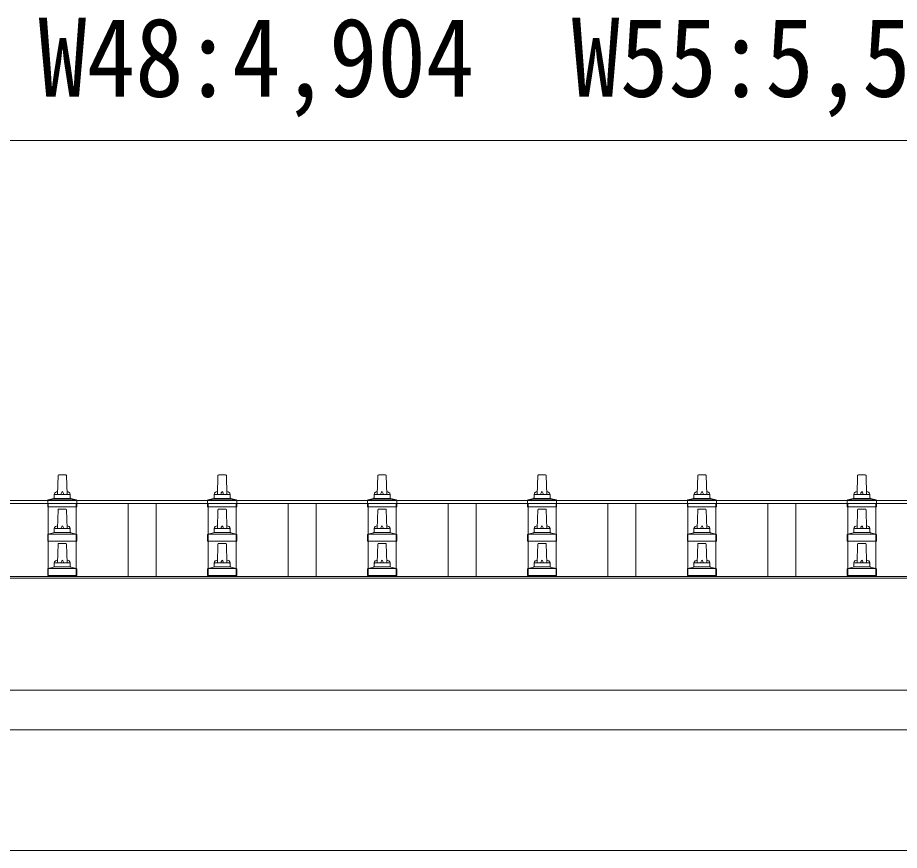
# Model space of a CAD drawing. Units: millimetres, scale not verified. Extents: x -88263 to 14131, y -29850 to 9646.
# Drawn here: x -7322 to -6219, y 2330 to 3371 of the extents above; entities that cross this region are included whole.
import ezdxf
from ezdxf.enums import TextEntityAlignment as Align

# ---------------------------------------------------------------- set-up
doc = ezdxf.new("R2010")
doc.units = ezdxf.units.MM
doc.header["$LTSCALE"] = 50
doc.layers.add('0-2_建具', color=4, linetype='Continuous', lineweight=9)
doc.layers.add('0-6_手摺', color=5, linetype='Continuous', lineweight=5)
doc.styles.add('ＭＳ ゴシック', font='')
doc.styles.get('ＭＳ ゴシック').set_extended_font_data('MS Gothic')

msp = doc.modelspace()

# ---------------------------------------------------------------- linework, layer by layer
at = {"layer": '0-2_建具'}
for p, q in [((-9088.99, 2766.82), (-3642.99, 2766.82)), ((-9088.99, 2763.23), (-3642.99, 2763.23)), ((-7283.49, 2671.81), (-7283.49, 2763.23)), ((-7248.49, 2671.81), (-7248.49, 2763.23)), ((-7183.49, 2671.81), (-7183.49, 2763.23)), ((-7148.49, 2671.81), (-7148.49, 2763.23)), ((-7083.49, 2671.81), (-7083.49, 2763.23)), ((-7048.49, 2671.81), (-7048.49, 2763.23)), ((-6983.49, 2671.81), (-6983.49, 2763.23)), ((-6948.49, 2671.81), (-6948.49, 2763.23)), ((-6883.49, 2671.81), (-6883.49, 2763.23)), ((-6848.49, 2671.81), (-6848.49, 2763.23)), ((-6783.49, 2671.81), (-6783.49, 2763.23)), ((-6748.49, 2671.81), (-6748.49, 2763.23)), ((-6683.49, 2671.81), (-6683.49, 2763.23)), ((-6648.49, 2671.81), (-6648.49, 2763.23)), ((-6583.49, 2671.81), (-6583.49, 2763.23)), ((-6548.49, 2671.81), (-6548.49, 2763.23)), ((-6483.49, 2671.81), (-6483.49, 2763.23)), ((-6448.49, 2671.81), (-6448.49, 2763.23)), ((-6383.49, 2671.81), (-6383.49, 2763.23)), ((-6348.49, 2671.81), (-6348.49, 2763.23)), ((-6283.49, 2671.81), (-6283.49, 2763.23)), ((-6248.49, 2671.81), (-6248.49, 2763.23)), ((-9086.99, 2671.81), (-3644.99, 2671.81)), ((-9086.99, 2669.92), (-3644.99, 2669.92)), ((-3644.99, 2530.03), (-9086.99, 2530.03)), ((-9086.99, 2480.21), (-3644.99, 2480.21)), ((-8972.49, 2329.64), (-3759.49, 2329.64))]:
    msp.add_line(p, q, dxfattribs=at)
at = {"layer": '0-6_手摺', "color": 6, "lineweight": 9}
msp.add_line((-9117.99, 3216.87), (-3613.99, 3216.87), dxfattribs=at)
at = {"layer": '0-6_手摺'}
for p, q in [((-7271.99, 2774.61), (-7271.27, 2798.14)), ((-7270.27, 2799.11), (-7261.72, 2799.11)), ((-7260.72, 2798.14), (-7259.99, 2774.61)), ((-7071.99, 2774.61), (-7071.27, 2798.14)), ((-7070.27, 2799.11), (-7061.72, 2799.11)), ((-7060.72, 2798.14), (-7059.99, 2774.61)), ((-6871.99, 2774.61), (-6871.27, 2798.14)), ((-6870.27, 2799.11), (-6861.72, 2799.11)), ((-6860.72, 2798.14), (-6859.99, 2774.61)), ((-6671.99, 2774.61), (-6671.27, 2798.14)), ((-6670.27, 2799.11), (-6661.72, 2799.11)), ((-6660.72, 2798.14), (-6659.99, 2774.61)), ((-6471.99, 2774.61), (-6471.27, 2798.14)), ((-6470.27, 2799.11), (-6461.72, 2799.11)), ((-6460.72, 2798.14), (-6459.99, 2774.61)), ((-6271.99, 2774.61), (-6271.27, 2798.14)), ((-6270.27, 2799.11), (-6261.72, 2799.11)), ((-6260.72, 2798.14), (-6259.99, 2774.61)), ((-7283.48, 2767.8), (-7276.76, 2769.43)), ((-7276.37, 2769.61), (-7255.61, 2769.61)), ((-7275.99, 2770.4), (-7275.99, 2774.61)), ((-7274.99, 2774.61), (-7256.99, 2774.61)), ((-7255.99, 2770.4), (-7255.99, 2774.61)), ((-7248.51, 2767.8), (-7255.23, 2769.43)), ((-7083.48, 2767.8), (-7076.76, 2769.43)), ((-7076.37, 2769.61), (-7055.61, 2769.61)), ((-7075.99, 2770.4), (-7075.99, 2774.61)), ((-7074.99, 2774.61), (-7056.99, 2774.61)), ((-7055.99, 2770.4), (-7055.99, 2774.61)), ((-7048.51, 2767.8), (-7055.23, 2769.43)), ((-6883.48, 2767.8), (-6876.76, 2769.43)), ((-6876.37, 2769.61), (-6855.61, 2769.61)), ((-6875.99, 2770.4), (-6875.99, 2774.61)), ((-6874.99, 2774.61), (-6856.99, 2774.61)), ((-6855.99, 2770.4), (-6855.99, 2774.61)), ((-6848.51, 2767.8), (-6855.23, 2769.43)), ((-6683.48, 2767.8), (-6676.76, 2769.43)), ((-6676.37, 2769.61), (-6655.61, 2769.61)), ((-6675.99, 2770.4), (-6675.99, 2774.61)), ((-6674.99, 2774.61), (-6656.99, 2774.61)), ((-6655.99, 2770.4), (-6655.99, 2774.61)), ((-6648.51, 2767.8), (-6655.23, 2769.43)), ((-6483.48, 2767.8), (-6476.76, 2769.43)), ((-6476.37, 2769.61), (-6455.61, 2769.61)), ((-6475.99, 2770.4), (-6475.99, 2774.61)), ((-6474.99, 2774.61), (-6456.99, 2774.61)), ((-6455.99, 2770.4), (-6455.99, 2774.61)), ((-6448.51, 2767.8), (-6455.23, 2769.43)), ((-6283.48, 2767.8), (-6276.76, 2769.43)), ((-6276.37, 2769.61), (-6255.61, 2769.61)), ((-6275.99, 2770.4), (-6275.99, 2774.61)), ((-6274.99, 2774.61), (-6256.99, 2774.61)), ((-6255.99, 2770.4), (-6255.99, 2774.61)), ((-6248.51, 2767.8), (-6255.23, 2769.43)), ((-7284.24, 2759.11), (-7284.24, 2766.83)), ((-7247.74, 2759.11), (-7284.24, 2759.11)), ((-7283.86, 2767.61), (-7248.12, 2767.61)), ((-7247.74, 2759.11), (-7247.74, 2766.83)), ((-7084.24, 2759.11), (-7084.24, 2766.83)), ((-7047.74, 2759.11), (-7084.24, 2759.11)), ((-7083.86, 2767.61), (-7048.12, 2767.61)), ((-7047.74, 2759.11), (-7047.74, 2766.83)), ((-6884.24, 2759.11), (-6884.24, 2766.83)), ((-6847.74, 2759.11), (-6884.24, 2759.11)), ((-6883.86, 2767.61), (-6848.12, 2767.61)), ((-6847.74, 2759.11), (-6847.74, 2766.83)), ((-6684.24, 2759.11), (-6684.24, 2766.83)), ((-6647.74, 2759.11), (-6684.24, 2759.11)), ((-6683.86, 2767.61), (-6648.12, 2767.61)), ((-6647.74, 2759.11), (-6647.74, 2766.83)), ((-6484.24, 2759.11), (-6484.24, 2766.83)), ((-6447.74, 2759.11), (-6484.24, 2759.11)), ((-6483.86, 2767.61), (-6448.12, 2767.61)), ((-6447.74, 2759.11), (-6447.74, 2766.83)), ((-6284.24, 2759.11), (-6284.24, 2766.83)), ((-6247.74, 2759.11), (-6284.24, 2759.11)), ((-6283.86, 2767.61), (-6248.12, 2767.61)), ((-6247.74, 2759.11), (-6247.74, 2766.83)), ((-7271.99, 2731.76), (-7271.27, 2755.28)), ((-7270.27, 2756.26), (-7261.72, 2756.26)), ((-7260.72, 2755.28), (-7259.99, 2731.76)), ((-7071.99, 2731.76), (-7071.27, 2755.28)), ((-7070.27, 2756.26), (-7061.72, 2756.26)), ((-7060.72, 2755.28), (-7059.99, 2731.76)), ((-6871.99, 2731.76), (-6871.27, 2755.28)), ((-6870.27, 2756.26), (-6861.72, 2756.26)), ((-6860.72, 2755.28), (-6859.99, 2731.76)), ((-6671.99, 2731.76), (-6671.27, 2755.28)), ((-6670.27, 2756.26), (-6661.72, 2756.26)), ((-6660.72, 2755.28), (-6659.99, 2731.76)), ((-6471.99, 2731.76), (-6471.27, 2755.28)), ((-6470.27, 2756.26), (-6461.72, 2756.26)), ((-6460.72, 2755.28), (-6459.99, 2731.76)), ((-6271.99, 2731.76), (-6271.27, 2755.28)), ((-6270.27, 2756.26), (-6261.72, 2756.26)), ((-6260.72, 2755.28), (-6259.99, 2731.76)), ((-7284.24, 2716.26), (-7284.24, 2723.97)), ((-7283.86, 2724.76), (-7248.12, 2724.76)), ((-7283.48, 2724.94), (-7276.76, 2726.57)), ((-7276.37, 2726.76), (-7255.61, 2726.76)), ((-7275.99, 2727.54), (-7275.99, 2731.76)), ((-7274.99, 2731.76), (-7256.99, 2731.76)), ((-7255.99, 2727.54), (-7255.99, 2731.76)), ((-7248.51, 2724.94), (-7255.23, 2726.57)), ((-7247.74, 2716.26), (-7247.74, 2723.97)), ((-7084.24, 2716.26), (-7084.24, 2723.97)), ((-7083.86, 2724.76), (-7048.12, 2724.76)), ((-7083.48, 2724.94), (-7076.76, 2726.57)), ((-7076.37, 2726.76), (-7055.61, 2726.76)), ((-7075.99, 2727.54), (-7075.99, 2731.76)), ((-7074.99, 2731.76), (-7056.99, 2731.76)), ((-7055.99, 2727.54), (-7055.99, 2731.76)), ((-7048.51, 2724.94), (-7055.23, 2726.57)), ((-7047.74, 2716.26), (-7047.74, 2723.97)), ((-6884.24, 2716.26), (-6884.24, 2723.97)), ((-6883.86, 2724.76), (-6848.12, 2724.76)), ((-6883.48, 2724.94), (-6876.76, 2726.57)), ((-6876.37, 2726.76), (-6855.61, 2726.76)), ((-6875.99, 2727.54), (-6875.99, 2731.76)), ((-6874.99, 2731.76), (-6856.99, 2731.76)), ((-6855.99, 2727.54), (-6855.99, 2731.76)), ((-6848.51, 2724.94), (-6855.23, 2726.57)), ((-6847.74, 2716.26), (-6847.74, 2723.97)), ((-6684.24, 2716.26), (-6684.24, 2723.97)), ((-6683.86, 2724.76), (-6648.12, 2724.76)), ((-6683.48, 2724.94), (-6676.76, 2726.57)), ((-6676.37, 2726.76), (-6655.61, 2726.76)), ((-6675.99, 2727.54), (-6675.99, 2731.76)), ((-6674.99, 2731.76), (-6656.99, 2731.76)), ((-6655.99, 2727.54), (-6655.99, 2731.76)), ((-6648.51, 2724.94), (-6655.23, 2726.57)), ((-6647.74, 2716.26), (-6647.74, 2723.97)), ((-6484.24, 2716.26), (-6484.24, 2723.97)), ((-6483.86, 2724.76), (-6448.12, 2724.76)), ((-6483.48, 2724.94), (-6476.76, 2726.57)), ((-6476.37, 2726.76), (-6455.61, 2726.76)), ((-6475.99, 2727.54), (-6475.99, 2731.76)), ((-6474.99, 2731.76), (-6456.99, 2731.76)), ((-6455.99, 2727.54), (-6455.99, 2731.76)), ((-6448.51, 2724.94), (-6455.23, 2726.57)), ((-6447.74, 2716.26), (-6447.74, 2723.97)), ((-6284.24, 2716.26), (-6284.24, 2723.97)), ((-6283.86, 2724.76), (-6248.12, 2724.76)), ((-6283.48, 2724.94), (-6276.76, 2726.57)), ((-6276.37, 2726.76), (-6255.61, 2726.76)), ((-6275.99, 2727.54), (-6275.99, 2731.76)), ((-6274.99, 2731.76), (-6256.99, 2731.76)), ((-6255.99, 2727.54), (-6255.99, 2731.76)), ((-6248.51, 2724.94), (-6255.23, 2726.57)), ((-6247.74, 2716.26), (-6247.74, 2723.97)), ((-7247.74, 2716.26), (-7284.24, 2716.26)), ((-7270.27, 2713.4), (-7261.72, 2713.4)), ((-7047.74, 2716.26), (-7084.24, 2716.26)), ((-7070.27, 2713.4), (-7061.72, 2713.4)), ((-6847.74, 2716.26), (-6884.24, 2716.26)), ((-6870.27, 2713.4), (-6861.72, 2713.4)), ((-6647.74, 2716.26), (-6684.24, 2716.26)), ((-6670.27, 2713.4), (-6661.72, 2713.4)), ((-6447.74, 2716.26), (-6484.24, 2716.26)), ((-6470.27, 2713.4), (-6461.72, 2713.4)), ((-6247.74, 2716.26), (-6284.24, 2716.26)), ((-6270.27, 2713.4), (-6261.72, 2713.4)), ((-7271.99, 2688.9), (-7271.27, 2712.42)), ((-7260.72, 2712.42), (-7259.99, 2688.9)), ((-7071.99, 2688.9), (-7071.27, 2712.42)), ((-7060.72, 2712.42), (-7059.99, 2688.9)), ((-6871.99, 2688.9), (-6871.27, 2712.42)), ((-6860.72, 2712.42), (-6859.99, 2688.9)), ((-6671.99, 2688.9), (-6671.27, 2712.42)), ((-6660.72, 2712.42), (-6659.99, 2688.9)), ((-6471.99, 2688.9), (-6471.27, 2712.42)), ((-6460.72, 2712.42), (-6459.99, 2688.9)), ((-6271.99, 2688.9), (-6271.27, 2712.42)), ((-6260.72, 2712.42), (-6259.99, 2688.9)), ((-7284.24, 2673.4), (-7284.24, 2681.11)), ((-7283.86, 2681.9), (-7248.12, 2681.9)), ((-7283.48, 2682.09), (-7276.76, 2683.71)), ((-7276.37, 2683.9), (-7255.61, 2683.9)), ((-7275.99, 2684.69), (-7275.99, 2688.9)), ((-7274.99, 2688.9), (-7256.99, 2688.9)), ((-7255.99, 2684.69), (-7255.99, 2688.9)), ((-7248.51, 2682.09), (-7255.23, 2683.71)), ((-7247.74, 2673.4), (-7247.74, 2681.11)), ((-7084.24, 2673.4), (-7084.24, 2681.11)), ((-7083.86, 2681.9), (-7048.12, 2681.9)), ((-7083.48, 2682.09), (-7076.76, 2683.71)), ((-7076.37, 2683.9), (-7055.61, 2683.9)), ((-7075.99, 2684.69), (-7075.99, 2688.9)), ((-7074.99, 2688.9), (-7056.99, 2688.9)), ((-7055.99, 2684.69), (-7055.99, 2688.9)), ((-7048.51, 2682.09), (-7055.23, 2683.71)), ((-7047.74, 2673.4), (-7047.74, 2681.11)), ((-6884.24, 2673.4), (-6884.24, 2681.11)), ((-6883.86, 2681.9), (-6848.12, 2681.9)), ((-6883.48, 2682.09), (-6876.76, 2683.71)), ((-6876.37, 2683.9), (-6855.61, 2683.9)), ((-6875.99, 2684.69), (-6875.99, 2688.9)), ((-6874.99, 2688.9), (-6856.99, 2688.9)), ((-6855.99, 2684.69), (-6855.99, 2688.9)), ((-6848.51, 2682.09), (-6855.23, 2683.71)), ((-6847.74, 2673.4), (-6847.74, 2681.11)), ((-6684.24, 2673.4), (-6684.24, 2681.11)), ((-6683.86, 2681.9), (-6648.12, 2681.9)), ((-6683.48, 2682.09), (-6676.76, 2683.71)), ((-6676.37, 2683.9), (-6655.61, 2683.9)), ((-6675.99, 2684.69), (-6675.99, 2688.9)), ((-6674.99, 2688.9), (-6656.99, 2688.9)), ((-6655.99, 2684.69), (-6655.99, 2688.9)), ((-6648.51, 2682.09), (-6655.23, 2683.71)), ((-6647.74, 2673.4), (-6647.74, 2681.11)), ((-6484.24, 2673.4), (-6484.24, 2681.11)), ((-6483.86, 2681.9), (-6448.12, 2681.9)), ((-6483.48, 2682.09), (-6476.76, 2683.71)), ((-6476.37, 2683.9), (-6455.61, 2683.9)), ((-6475.99, 2684.69), (-6475.99, 2688.9)), ((-6474.99, 2688.9), (-6456.99, 2688.9)), ((-6455.99, 2684.69), (-6455.99, 2688.9)), ((-6448.51, 2682.09), (-6455.23, 2683.71)), ((-6447.74, 2673.4), (-6447.74, 2681.11)), ((-6284.24, 2673.4), (-6284.24, 2681.11)), ((-6283.86, 2681.9), (-6248.12, 2681.9)), ((-6283.48, 2682.09), (-6276.76, 2683.71)), ((-6276.37, 2683.9), (-6255.61, 2683.9)), ((-6275.99, 2684.69), (-6275.99, 2688.9)), ((-6274.99, 2688.9), (-6256.99, 2688.9)), ((-6255.99, 2684.69), (-6255.99, 2688.9)), ((-6248.51, 2682.09), (-6255.23, 2683.71)), ((-6247.74, 2673.4), (-6247.74, 2681.11)), ((-7247.74, 2673.4), (-7284.24, 2673.4)), ((-7047.74, 2673.4), (-7084.24, 2673.4)), ((-6847.74, 2673.4), (-6884.24, 2673.4)), ((-6647.74, 2673.4), (-6684.24, 2673.4)), ((-6447.74, 2673.4), (-6484.24, 2673.4)), ((-6247.74, 2673.4), (-6284.24, 2673.4))]:
    msp.add_line(p, q, dxfattribs=at)
for centre, radius, start, end in [((-7270.27, 2798.11), 1, 90, 178.60509), ((-7261.72, 2798.11), 1, 1.39491, 90), ((-7070.27, 2798.11), 1, 90, 178.60509), ((-7061.72, 2798.11), 1, 1.39491, 90), ((-6870.27, 2798.11), 1, 90, 178.60509), ((-6861.72, 2798.11), 1, 1.39491, 90), ((-6670.27, 2798.11), 1, 90, 178.60509), ((-6661.72, 2798.11), 1, 1.39491, 90), ((-6470.27, 2798.11), 1, 90, 178.60509), ((-6461.72, 2798.11), 1, 1.39491, 90), ((-6270.27, 2798.11), 1, 90, 178.60509), ((-6261.72, 2798.11), 1, 1.39491, 90), ((-7276.99, 2770.4), 1, 283.62699, 0), ((-7271.91, 2773.98), 4.13, 90, 171.17633), ((-7274.99, 2773.61), 1, 90, 180), ((-7262.66, 2774.61), 4.83, 133.60282, 180), ((-7269.33, 2774.61), 4.83, 0, 46.39718), ((-7260.08, 2773.98), 4.13, 8.82367, 90), ((-7256.99, 2773.61), 1, 0, 90), ((-7254.99, 2770.4), 1, 180, 256.37301), ((-7076.99, 2770.4), 1, 283.62699, 0), ((-7071.91, 2773.98), 4.13, 90, 171.17633), ((-7074.99, 2773.61), 1, 90, 180), ((-7062.66, 2774.61), 4.83, 133.60282, 180), ((-7069.33, 2774.61), 4.83, 0, 46.39718), ((-7060.08, 2773.98), 4.13, 8.82367, 90), ((-7056.99, 2773.61), 1, 0, 90), ((-7054.99, 2770.4), 1, 180, 256.37301), ((-6876.99, 2770.4), 1, 283.62699, 0), ((-6871.91, 2773.98), 4.13, 90, 171.17633), ((-6874.99, 2773.61), 1, 90, 180), ((-6862.66, 2774.61), 4.83, 133.60282, 180), ((-6869.33, 2774.61), 4.83, 0, 46.39718), ((-6860.08, 2773.98), 4.13, 8.82367, 90), ((-6856.99, 2773.61), 1, 0, 90), ((-6854.99, 2770.4), 1, 180, 256.37301), ((-6676.99, 2770.4), 1, 283.62699, 0), ((-6671.91, 2773.98), 4.13, 90, 171.17633), ((-6674.99, 2773.61), 1, 90, 180), ((-6662.66, 2774.61), 4.83, 133.60282, 180), ((-6669.33, 2774.61), 4.83, 0, 46.39718), ((-6660.08, 2773.98), 4.13, 8.82367, 90), ((-6656.99, 2773.61), 1, 0, 90), ((-6654.99, 2770.4), 1, 180, 256.37301), ((-6476.99, 2770.4), 1, 283.62699, 0), ((-6471.91, 2773.98), 4.13, 90, 171.17633), ((-6474.99, 2773.61), 1, 90, 180), ((-6462.66, 2774.61), 4.83, 133.60282, 180), ((-6469.33, 2774.61), 4.83, 0, 46.39718), ((-6460.08, 2773.98), 4.13, 8.82367, 90), ((-6456.99, 2773.61), 1, 0, 90), ((-6454.99, 2770.4), 1, 180, 256.37301), ((-6276.99, 2770.4), 1, 283.62699, 0), ((-6271.91, 2773.98), 4.13, 90, 171.17633), ((-6274.99, 2773.61), 1, 90, 180), ((-6262.66, 2774.61), 4.83, 133.60282, 180), ((-6269.33, 2774.61), 4.83, 0, 46.39718), ((-6260.08, 2773.98), 4.13, 8.82367, 90), ((-6256.99, 2773.61), 1, 0, 90), ((-6254.99, 2770.4), 1, 180, 256.37301), ((-7283.24, 2766.83), 1, 103.62699, 180), ((-7248.74, 2766.83), 1, 0, 76.37301), ((-7083.24, 2766.83), 1, 103.62699, 180), ((-7048.74, 2766.83), 1, 0, 76.37301), ((-6883.24, 2766.83), 1, 103.62699, 180), ((-6848.74, 2766.83), 1, 0, 76.37301), ((-6683.24, 2766.83), 1, 103.62699, 180), ((-6648.74, 2766.83), 1, 0, 76.37301), ((-6483.24, 2766.83), 1, 103.62699, 180), ((-6448.74, 2766.83), 1, 0, 76.37301), ((-6283.24, 2766.83), 1, 103.62699, 180), ((-6248.74, 2766.83), 1, 0, 76.37301), ((-7270.27, 2755.26), 1, 90, 178.60509), ((-7261.72, 2755.26), 1, 1.39491, 90), ((-7070.27, 2755.26), 1, 90, 178.60509), ((-7061.72, 2755.26), 1, 1.39491, 90), ((-6870.27, 2755.26), 1, 90, 178.60509), ((-6861.72, 2755.26), 1, 1.39491, 90), ((-6670.27, 2755.26), 1, 90, 178.60509), ((-6661.72, 2755.26), 1, 1.39491, 90), ((-6470.27, 2755.26), 1, 90, 178.60509), ((-6461.72, 2755.26), 1, 1.39491, 90), ((-6270.27, 2755.26), 1, 90, 178.60509), ((-6261.72, 2755.26), 1, 1.39491, 90), ((-7271.91, 2731.12), 4.13, 90, 171.17633), ((-7262.66, 2731.76), 4.83, 133.60282, 180), ((-7269.33, 2731.76), 4.83, 0, 46.39718), ((-7260.08, 2731.12), 4.13, 8.82367, 90), ((-7071.91, 2731.12), 4.13, 90, 171.17633), ((-7062.66, 2731.76), 4.83, 133.60282, 180), ((-7069.33, 2731.76), 4.83, 0, 46.39718), ((-7060.08, 2731.12), 4.13, 8.82367, 90), ((-6871.91, 2731.12), 4.13, 90, 171.17633), ((-6862.66, 2731.76), 4.83, 133.60282, 180), ((-6869.33, 2731.76), 4.83, 0, 46.39718), ((-6860.08, 2731.12), 4.13, 8.82367, 90), ((-6671.91, 2731.12), 4.13, 90, 171.17633), ((-6662.66, 2731.76), 4.83, 133.60282, 180), ((-6669.33, 2731.76), 4.83, 0, 46.39718), ((-6660.08, 2731.12), 4.13, 8.82367, 90), ((-6471.91, 2731.12), 4.13, 90, 171.17633), ((-6462.66, 2731.76), 4.83, 133.60282, 180), ((-6469.33, 2731.76), 4.83, 0, 46.39718), ((-6460.08, 2731.12), 4.13, 8.82367, 90), ((-6271.91, 2731.12), 4.13, 90, 171.17633), ((-6262.66, 2731.76), 4.83, 133.60282, 180), ((-6269.33, 2731.76), 4.83, 0, 46.39718), ((-6260.08, 2731.12), 4.13, 8.82367, 90), ((-7283.24, 2723.97), 1, 103.62699, 180), ((-7276.99, 2727.54), 1, 283.62699, 0), ((-7274.99, 2730.76), 1, 90, 180), ((-7256.99, 2730.76), 1, 0, 90), ((-7254.99, 2727.54), 1, 180, 256.37301), ((-7248.74, 2723.97), 1, 0, 76.37301), ((-7083.24, 2723.97), 1, 103.62699, 180), ((-7076.99, 2727.54), 1, 283.62699, 0), ((-7074.99, 2730.76), 1, 90, 180), ((-7056.99, 2730.76), 1, 0, 90), ((-7054.99, 2727.54), 1, 180, 256.37301), ((-7048.74, 2723.97), 1, 0, 76.37301), ((-6883.24, 2723.97), 1, 103.62699, 180), ((-6876.99, 2727.54), 1, 283.62699, 0), ((-6874.99, 2730.76), 1, 90, 180), ((-6856.99, 2730.76), 1, 0, 90), ((-6854.99, 2727.54), 1, 180, 256.37301), ((-6848.74, 2723.97), 1, 0, 76.37301), ((-6683.24, 2723.97), 1, 103.62699, 180), ((-6676.99, 2727.54), 1, 283.62699, 0), ((-6674.99, 2730.76), 1, 90, 180), ((-6656.99, 2730.76), 1, 0, 90), ((-6654.99, 2727.54), 1, 180, 256.37301), ((-6648.74, 2723.97), 1, 0, 76.37301), ((-6483.24, 2723.97), 1, 103.62699, 180), ((-6476.99, 2727.54), 1, 283.62699, 0), ((-6474.99, 2730.76), 1, 90, 180), ((-6456.99, 2730.76), 1, 0, 90), ((-6454.99, 2727.54), 1, 180, 256.37301), ((-6448.74, 2723.97), 1, 0, 76.37301), ((-6283.24, 2723.97), 1, 103.62699, 180), ((-6276.99, 2727.54), 1, 283.62699, 0), ((-6274.99, 2730.76), 1, 90, 180), ((-6256.99, 2730.76), 1, 0, 90), ((-6254.99, 2727.54), 1, 180, 256.37301), ((-6248.74, 2723.97), 1, 0, 76.37301), ((-7270.27, 2712.4), 1, 90, 178.60509), ((-7261.72, 2712.4), 1, 1.39491, 90), ((-7070.27, 2712.4), 1, 90, 178.60509), ((-7061.72, 2712.4), 1, 1.39491, 90), ((-6870.27, 2712.4), 1, 90, 178.60509), ((-6861.72, 2712.4), 1, 1.39491, 90), ((-6670.27, 2712.4), 1, 90, 178.60509), ((-6661.72, 2712.4), 1, 1.39491, 90), ((-6470.27, 2712.4), 1, 90, 178.60509), ((-6461.72, 2712.4), 1, 1.39491, 90), ((-6270.27, 2712.4), 1, 90, 178.60509), ((-6261.72, 2712.4), 1, 1.39491, 90), ((-7271.91, 2688.27), 4.13, 90, 171.17633), ((-7262.66, 2688.9), 4.83, 133.60282, 180), ((-7269.33, 2688.9), 4.83, 0, 46.39718), ((-7260.08, 2688.27), 4.13, 8.82367, 90), ((-7071.91, 2688.27), 4.13, 90, 171.17633), ((-7062.66, 2688.9), 4.83, 133.60282, 180), ((-7069.33, 2688.9), 4.83, 0, 46.39718), ((-7060.08, 2688.27), 4.13, 8.82367, 90), ((-6871.91, 2688.27), 4.13, 90, 171.17633), ((-6862.66, 2688.9), 4.83, 133.60282, 180), ((-6869.33, 2688.9), 4.83, 0, 46.39718), ((-6860.08, 2688.27), 4.13, 8.82367, 90), ((-6671.91, 2688.27), 4.13, 90, 171.17633), ((-6662.66, 2688.9), 4.83, 133.60282, 180), ((-6669.33, 2688.9), 4.83, 0, 46.39718), ((-6660.08, 2688.27), 4.13, 8.82367, 90), ((-6471.91, 2688.27), 4.13, 90, 171.17633), ((-6462.66, 2688.9), 4.83, 133.60282, 180), ((-6469.33, 2688.9), 4.83, 0, 46.39718), ((-6460.08, 2688.27), 4.13, 8.82367, 90), ((-6271.91, 2688.27), 4.13, 90, 171.17633), ((-6262.66, 2688.9), 4.83, 133.60282, 180), ((-6269.33, 2688.9), 4.83, 0, 46.39718), ((-6260.08, 2688.27), 4.13, 8.82367, 90), ((-7283.24, 2681.11), 1, 103.62699, 180), ((-7276.99, 2684.69), 1, 283.62699, 0), ((-7274.99, 2687.9), 1, 90, 180), ((-7256.99, 2687.9), 1, 0, 90), ((-7254.99, 2684.69), 1, 180, 256.37301), ((-7248.74, 2681.11), 1, 0, 76.37301), ((-7083.24, 2681.11), 1, 103.62699, 180), ((-7076.99, 2684.69), 1, 283.62699, 0), ((-7074.99, 2687.9), 1, 90, 180), ((-7056.99, 2687.9), 1, 0, 90), ((-7054.99, 2684.69), 1, 180, 256.37301), ((-7048.74, 2681.11), 1, 0, 76.37301), ((-6883.24, 2681.11), 1, 103.62699, 180), ((-6876.99, 2684.69), 1, 283.62699, 0), ((-6874.99, 2687.9), 1, 90, 180), ((-6856.99, 2687.9), 1, 0, 90), ((-6854.99, 2684.69), 1, 180, 256.37301), ((-6848.74, 2681.11), 1, 0, 76.37301), ((-6683.24, 2681.11), 1, 103.62699, 180), ((-6676.99, 2684.69), 1, 283.62699, 0), ((-6674.99, 2687.9), 1, 90, 180), ((-6656.99, 2687.9), 1, 0, 90), ((-6654.99, 2684.69), 1, 180, 256.37301), ((-6648.74, 2681.11), 1, 0, 76.37301), ((-6483.24, 2681.11), 1, 103.62699, 180), ((-6476.99, 2684.69), 1, 283.62699, 0), ((-6474.99, 2687.9), 1, 90, 180), ((-6456.99, 2687.9), 1, 0, 90), ((-6454.99, 2684.69), 1, 180, 256.37301), ((-6448.74, 2681.11), 1, 0, 76.37301), ((-6283.24, 2681.11), 1, 103.62699, 180), ((-6276.99, 2684.69), 1, 283.62699, 0), ((-6274.99, 2687.9), 1, 90, 180), ((-6256.99, 2687.9), 1, 0, 90), ((-6254.99, 2684.69), 1, 180, 256.37301), ((-6248.74, 2681.11), 1, 0, 76.37301)]:
    msp.add_arc(centre, radius, start, end, dxfattribs=at)

# ---------------------------------------------------------------- texts
at = {"layer": '0-6_手摺', "color": 7, "style": 'ＭＳ ゴシック', "width": 0.9}
msp.add_text('W48:4,904\u3000W55:5,504\u3000W60:6,104', height=98.97, dxfattribs=at).set_placement((-7295.99, 3241.87), align=Align.BOTTOM_LEFT)

doc.saveas('drawing.dxf')
